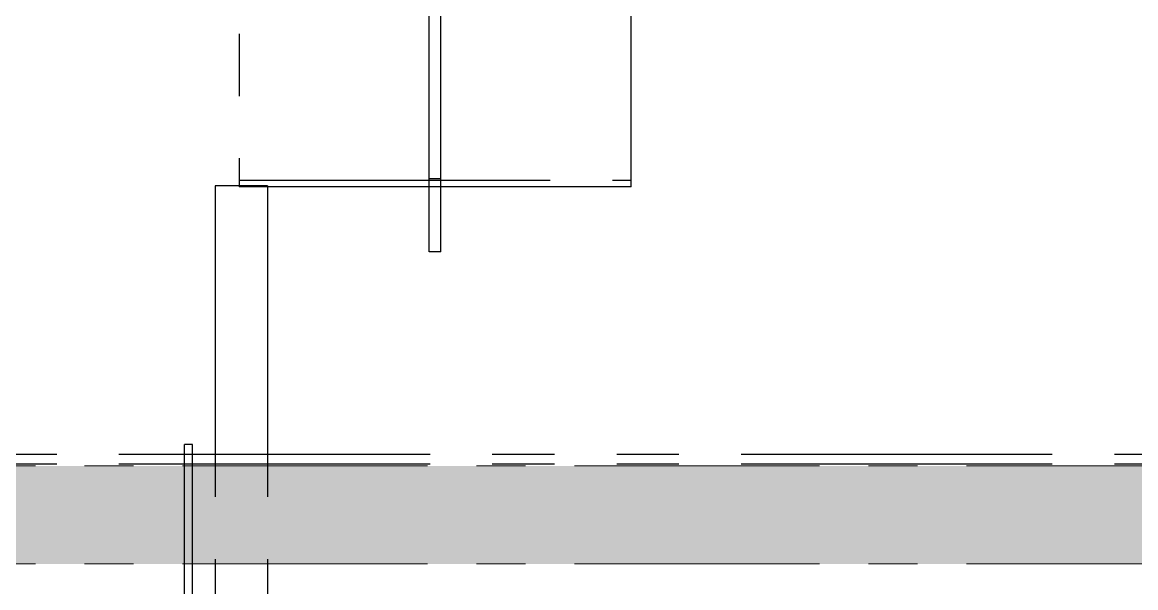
# Model space of a CAD drawing. Header units: millimetres. Extents: x -46397 to 283259, y -8690 to 23983.
# Drawn here: x 267757 to 268325, y -1346 to -1058 of the extents above; entities that cross this region are included whole.
import ezdxf

# ---------------------------------------------------------------- set-up
doc = ezdxf.new("R2010")
doc.units = ezdxf.units.MM
doc.linetypes.add('CENTER', pattern=[2, 1.25, -0.25, 0.25, -0.25])
doc.linetypes.add('PHANTOM', pattern=[63.5, 31.75, -6.35, 6.35, -6.35, 6.35, -6.35])
doc.layers.add('DUONGTAM', color=1, linetype='CENTER', lineweight=0)

# ---------------------------------------------------------------- blocks, each defined once
blk = doc.blocks.new('BO-2')
at = {"color": 251, "linetype": 'PHANTOM', "ltscale": 5}
for p, q in [((381.17, -582.34), (381.17, -850.84)), ((478.17, -884.07), (478.17, -582.34)), ((484.17, -884.07), (484.17, -582.34)), ((581.17, -850.84), (581.17, -582.34)), ((395.68, -850.41), (368.98, -850.41)), ((368.98, -850.41), (368.98, -1067.64)), ((381.17, -847.42), (581.17, -847.42)), ((478.17, -850.84), (381.17, -850.84)), ((395.68, -850.41), (395.68, -1097.64)), ((484.17, -846.74), (478.17, -846.74)), ((484.17, -850.84), (478.17, -850.84)), ((581.17, -850.84), (484.17, -850.84)), ((484.17, -884.07), (478.17, -884.07)), ((357.33, -982.34), (353.33, -982.34)), ((353.33, -985.04), (353.33, -982.34)), ((357.33, -985.04), (357.33, -982.34)), ((2.33, -987.34), (1502.33, -987.34)), ((353.33, -1096.34), (353.33, -985.04)), ((357.33, -1100.34), (357.33, -985.04)), ((2.33, -992.34), (1502.33, -992.34)), ((353.33, -992.34), (357.33, -992.34))]:
    blk.add_line(p, q, dxfattribs=at)

msp = doc.modelspace()

# ---------------------------------------------------------------- hatches: boundary and pattern name
h = msp.add_hatch()
h.set_pattern_fill('AR-HBONE', color=1, scale=0.3)
h.set_pattern_definition([(45, (0, 4000), (0, 43.1052294), [91.44, -30.48]), (135, (21.553, 4021.553), (4e-15, 43.1052294), [91.44, -30.48])])
h.paths.add_polyline_path([(270538.62, 747.84), (264438.62, 747.84, 0.282615), (264089.94, 533.65, 0.238931), (264089.94, -1119.97, 0.282615), (264438.62, -1334.16), (270538.62, -1334.16, 0.282615), (270887.29, -1119.97, 0.238931), (270887.29, 533.65, 0.282615)])
h.paths.add_polyline_path([(270842.69, 511.04, -0.238931), (270842.69, -1097.37, -0.282615), (270538.62, -1284.16), (264438.62, -1284.16, -0.282615), (264134.54, -1097.37, -0.238931), (264134.54, 511.04, -0.282615), (264438.62, 697.84), (270538.62, 697.84, -0.282615)], flags=16)

# ---------------------------------------------------------------- linework, layer by layer
at = {"layer": 'DUONGTAM', "color": 5, "lineweight": 0, "ltscale": 100}
for points in [[(270887.29, 533.65, 0.282615), (270538.62, 747.84), (264438.62, 747.84, 0.282615), (264089.94, 533.65, 0.238931), (264089.94, -1119.97, 0.282615), (264438.62, -1334.16), (270538.62, -1334.16, 0.282615), (270887.29, -1119.97, 0.238931)], [(270842.69, 511.04, 0.282615), (270538.62, 697.84), (264438.62, 697.84, 0.282615), (264134.54, 511.04, 0.238931), (264134.54, -1097.37, 0.282615), (264438.62, -1284.16), (270538.62, -1284.16, 0.282615), (270842.69, -1097.37, 0.238931)]]:
    msp.add_lwpolyline(points, format="xyb", close=True, dxfattribs=at)

# ---------------------------------------------------------------- block references
msp.add_blockref('BO-2', (267486.28, -290.83, -1.5))

doc.saveas('drawing.dxf')
